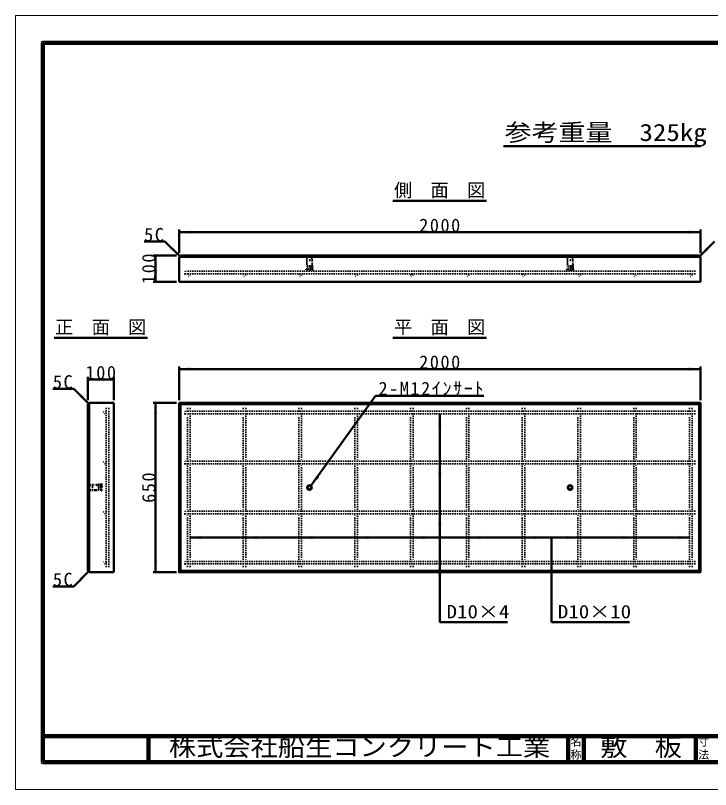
# Model space of a CAD drawing. Units: millimetres, scale not verified. Extents: x -2102 to 2102, y -1485 to 1485.
# Drawn here: x -2102 to 564, y -1485 to 1485 of the extents above; entities that cross this region are included whole.
import ezdxf
from ezdxf.enums import TextEntityAlignment as Align

# ---------------------------------------------------------------- set-up
doc = ezdxf.new("R2010")
doc.units = ezdxf.units.MM
doc.header["$LTSCALE"] = 5
doc.linetypes.add('DOTTED', pattern=[1.75, 0.25, -1.5])
doc.layers.add('0-0_V-nasSTD', color=7, linetype='DOTTED', lineweight=35)
doc.layers.add('0-1_0', color=7, linetype='Continuous', lineweight=50)
doc.styles.add('ＭＳ ゴシック', font='')
doc.styles.get('ＭＳ ゴシック').set_extended_font_data('MS Gothic')

msp = doc.modelspace()

# ---------------------------------------------------------------- linework, layer by layer
at = {"layer": '0-0_V-nasSTD', "linetype": 'Continuous', "lineweight": 100}
for p, q in [((-1997.5, 1380), (-1997.5, -1380)), ((-1592.5, -1280), (-1592.5, -1380)), ((17.5, -1280), (17.5, -1380)), ((77.5, -1280), (77.5, -1380)), ((507.5, -1280), (507.5, -1380)), ((-1997.5, -1380), (1997.5, -1380))]:
    msp.add_line(p, q, dxfattribs=at)
at = {"layer": '0-0_V-nasSTD', "linetype": 'Continuous', "lineweight": 50}
for p, q in [((-1475, 663.5), (-1475, 573.5)), ((525, 653.5), (-1475, 653.5)), ((525, 663.5), (525, 573.5)), ((-1529.069, 617.569), (-1609.069, 617.569)), ((-1472.5, 561), (-1529.069, 617.569)), ((522.5, 561), (579.069, 617.569)), ((-1485, 563.5), (-1575, 563.5)), ((-1565, 563.5), (-1565, 463.5)), ((-1470, 563.5), (-1475, 558.5)), ((-1475, 558.5), (-1475, 463.5)), ((525, 558.5), (-1475, 558.5)), ((520, 563.5), (-1470, 563.5)), ((520, 563.5), (525, 558.5)), ((525, 463.5), (525, 558.5)), ((-1485, 463.5), (-1575, 463.5)), ((-1475, 463.5), (525, 463.5)), ((-1475, 138.5), (-1475, 8.5)), ((525, 128.5), (-1475, 128.5)), ((525, 138.5), (525, 8.5)), ((-1825, 98.5), (-1825, 8.5)), ((-1725, 98.5), (-1725, 8.5)), ((-1725, 88.5), (-1825, 88.5)), ((-1879.069, 52.569), (-1959.069, 52.569)), ((-1822.5, -4), (-1879.069, 52.569)), ((-969.751, -319.227), (-721.022, 25.451)), ((-306.022, 25.451), (-721.022, 25.451)), ((-1825, -6.5), (-1820, -1.5)), ((-1825, -6.5), (-1825, -646.5)), ((-1725, -1.5), (-1820, -1.5)), ((-1820, -651.5), (-1820, -1.5)), ((-1725, -1.5), (-1725, -651.5)), ((-1485, -1.5), (-1575, -1.5)), ((-1565, -1.5), (-1565, -651.5)), ((-1470, -6.5), (-1475, -1.5)), ((520, -6.5), (-1470, -6.5)), ((-1470, -646.5), (-1470, -6.5)), ((520, -6.5), (525, -1.5)), ((520, -646.5), (520, -6.5)), ((-475, -43.5), (-475, -843.5)), ((483, -518.5), (-1433, -518.5)), ((-47, -518.5), (-47, -843.5)), ((-1822.5, -649), (-1879.069, -705.569)), ((-1825, -646.5), (-1820, -651.5)), ((-1820, -651.5), (-1725, -651.5)), ((-1485, -651.5), (-1575, -651.5)), ((-1470, -646.5), (-1475, -651.5)), ((520, -646.5), (-1470, -646.5)), ((520, -646.5), (525, -651.5)), ((-1879.069, -705.569), (-1959.069, -705.569)), ((-475, -843.5), (-215, -843.5)), ((-47, -843.5), (253, -843.5))]:
    msp.add_line(p, q, dxfattribs=at)
at = {"layer": '0-0_V-nasSTD', "lineweight": 50}
for p, q in [((-984, 563.5), (-985, 546)), ((-965, 546), (-985, 546)), ((-985, 546), (-985, 521.5)), ((-966, 563.5), (-984, 563.5)), ((-965, 546), (-966, 563.5)), ((-965, 521.5), (-965, 546)), ((16, 563.5), (15, 546)), ((35, 546), (15, 546)), ((15, 546), (15, 521.5)), ((34, 563.5), (16, 563.5)), ((35, 546), (34, 563.5)), ((35, 521.5), (35, 546)), ((-987, 510), (-987, 513)), ((-985, 530.5), (-986.5, 521.5)), ((-963.5, 521.5), (-986.5, 521.5)), ((-963.5, 513.5), (-986.5, 513.5)), ((-963.5, 509.5), (-986.5, 509.5)), ((-966, 522.5), (-984, 522.5)), ((-984, 521.5), (-984, 522.5)), ((-983.25, 513.5), (-983.25, 521.5)), ((-966.75, 513.5), (-966.75, 521.5)), ((-966, 521.5), (-966, 522.5)), ((-965, 530.5), (-963.5, 521.5)), ((-963, 510), (-963, 513)), ((13, 510), (13, 513)), ((15, 530.5), (13.5, 521.5)), ((36.5, 521.5), (13.5, 521.5)), ((36.5, 513.5), (13.5, 513.5)), ((36.5, 509.5), (13.5, 509.5)), ((34, 522.5), (16, 522.5)), ((16, 521.5), (16, 522.5)), ((16.75, 513.5), (16.75, 521.5)), ((33.25, 513.5), (33.25, 521.5)), ((34, 521.5), (34, 522.5)), ((35, 530.5), (36.5, 521.5)), ((37, 510), (37, 513)), ((-1807.5, -316.5), (-1825, -317.5)), ((-1825, -317.5), (-1825, -335.5)), ((-1807.5, -316.5), (-1807.5, -336.5)), ((-1783, -316.5), (-1807.5, -316.5)), ((-1792, -316.5), (-1783, -315)), ((-1784, -317.5), (-1784, -335.5)), ((-1783, -317.5), (-1784, -317.5)), ((-1783, -315), (-1783, -338)), ((-1775, -318.25), (-1783, -318.25)), ((-1775, -315), (-1775, -338)), ((-1771.5, -314.5), (-1774.5, -314.5)), ((-1771, -315), (-1771, -338)), ((-1825, -335.5), (-1807.5, -336.5)), ((-1807.5, -336.5), (-1783, -336.5)), ((-1792, -336.5), (-1783, -338)), ((-1783, -335.5), (-1784, -335.5)), ((-1775, -334.75), (-1783, -334.75)), ((-1771.5, -338.5), (-1774.5, -338.5))]:
    msp.add_line(p, q, dxfattribs=at)
at = {"layer": '0-0_V-nasSTD'}
for p, q in [((-1453, 493.5), (-1453, 503.5)), ((503, 503.5), (-1453, 503.5)), ((503, 493.5), (-1453, 493.5)), ((503, 493.5), (503, 503.5)), ((-1443, -23.5), (-1433, -23.5)), ((-1443, -33.5), (-1443, -23.5)), ((-1433, -23.5), (-1433, -33.5)), ((-1229, -23.5), (-1219, -23.5)), ((-1229, -33.5), (-1229, -23.5)), ((-1219, -23.5), (-1219, -33.5)), ((-1015, -23.5), (-1005, -23.5)), ((-1015, -33.5), (-1015, -23.5)), ((-1005, -23.5), (-1005, -33.5)), ((-801, -23.5), (-791, -23.5)), ((-801, -33.5), (-801, -23.5)), ((-791, -23.5), (-791, -33.5)), ((-587, -23.5), (-577, -23.5)), ((-587, -33.5), (-587, -23.5)), ((-577, -23.5), (-577, -33.5)), ((-373, -23.5), (-363, -23.5)), ((-373, -33.5), (-373, -23.5)), ((-363, -23.5), (-363, -33.5)), ((-159, -23.5), (-149, -23.5)), ((-159, -33.5), (-159, -23.5)), ((-149, -23.5), (-149, -33.5)), ((55, -23.5), (65, -23.5)), ((55, -33.5), (55, -23.5)), ((65, -23.5), (65, -33.5)), ((269, -23.5), (279, -23.5)), ((269, -33.5), (269, -23.5)), ((279, -23.5), (279, -33.5)), ((483, -23.5), (493, -23.5)), ((483, -33.5), (483, -23.5)), ((493, -23.5), (493, -33.5)), ((-1453, -43.5), (-1453, -33.5)), ((503, -33.5), (-1453, -33.5)), ((503, -43.5), (-1453, -43.5)), ((-1443, -225.5), (-1443, -43.5)), ((-1433, -43.5), (-1433, -225.5)), ((-1229, -225.5), (-1229, -43.5)), ((-1219, -43.5), (-1219, -225.5)), ((-1015, -225.5), (-1015, -43.5)), ((-1005, -43.5), (-1005, -225.5)), ((-801, -225.5), (-801, -43.5)), ((-791, -43.5), (-791, -225.5)), ((-587, -225.5), (-587, -43.5)), ((-577, -43.5), (-577, -225.5)), ((-373, -225.5), (-373, -43.5)), ((-363, -43.5), (-363, -225.5)), ((-159, -225.5), (-159, -43.5)), ((-149, -43.5), (-149, -225.5)), ((55, -225.5), (55, -43.5)), ((65, -43.5), (65, -225.5)), ((269, -225.5), (269, -43.5)), ((279, -43.5), (279, -225.5)), ((483, -225.5), (483, -43.5)), ((493, -43.5), (493, -225.5)), ((503, -43.5), (503, -33.5)), ((-1453, -235.5), (-1453, -225.5)), ((503, -225.5), (-1453, -225.5)), ((503, -235.5), (-1453, -235.5)), ((-1443, -235.5), (-1443, -417.5)), ((-1433, -417.5), (-1433, -235.5)), ((-1229, -235.5), (-1229, -417.5)), ((-1219, -417.5), (-1219, -235.5)), ((-1015, -235.5), (-1015, -417.5)), ((-1005, -417.5), (-1005, -235.5)), ((-801, -235.5), (-801, -417.5)), ((-791, -417.5), (-791, -235.5)), ((-587, -235.5), (-587, -417.5)), ((-577, -417.5), (-577, -235.5)), ((-373, -235.5), (-373, -417.5)), ((-363, -417.5), (-363, -235.5)), ((-159, -235.5), (-159, -417.5)), ((-149, -417.5), (-149, -235.5)), ((55, -235.5), (55, -417.5)), ((65, -417.5), (65, -235.5)), ((269, -235.5), (269, -417.5)), ((279, -417.5), (279, -235.5)), ((483, -235.5), (483, -417.5)), ((493, -417.5), (493, -235.5)), ((503, -235.5), (503, -225.5)), ((-1453, -427.5), (-1453, -417.5)), ((503, -417.5), (-1453, -417.5)), ((503, -427.5), (-1453, -427.5)), ((-1443, -609.5), (-1443, -427.5)), ((-1433, -427.5), (-1433, -609.5)), ((-1229, -609.5), (-1229, -427.5)), ((-1219, -427.5), (-1219, -609.5)), ((-1015, -609.5), (-1015, -427.5)), ((-1005, -427.5), (-1005, -609.5)), ((-801, -609.5), (-801, -427.5)), ((-791, -427.5), (-791, -609.5)), ((-587, -609.5), (-587, -427.5)), ((-577, -427.5), (-577, -609.5)), ((-373, -609.5), (-373, -427.5)), ((-363, -427.5), (-363, -609.5)), ((-159, -609.5), (-159, -427.5)), ((-149, -427.5), (-149, -609.5)), ((55, -609.5), (55, -427.5)), ((65, -427.5), (65, -609.5)), ((269, -609.5), (269, -427.5)), ((279, -427.5), (279, -609.5)), ((483, -609.5), (483, -427.5)), ((493, -427.5), (493, -609.5)), ((503, -427.5), (503, -417.5)), ((-1453, -619.5), (-1453, -609.5)), ((503, -609.5), (-1453, -609.5)), ((503, -619.5), (-1453, -619.5)), ((-1443, -629.5), (-1443, -619.5)), ((-1229, -629.5), (-1229, -619.5)), ((-1015, -629.5), (-1015, -619.5)), ((-801, -629.5), (-801, -619.5)), ((-587, -629.5), (-587, -619.5)), ((-373, -629.5), (-373, -619.5)), ((-159, -629.5), (-159, -619.5)), ((55, -629.5), (55, -619.5)), ((269, -629.5), (269, -619.5)), ((483, -629.5), (483, -619.5)), ((503, -619.5), (503, -609.5))]:
    msp.add_line(p, q, dxfattribs=at)
at = {"layer": '0-0_V-nasSTD', "linetype": 'Continuous', "lineweight": 18}
for points in [[(-2102.5, -1485), (-2102.5, 1485), (2102.5, 1485), (2102.5, -1485)], [(-2002.5, -1385), (-2002.5, 1385), (2002.5, 1385), (2002.5, -1385)]]:
    msp.add_lwpolyline(points, close=True, dxfattribs=at)
at = {"layer": '0-0_V-nasSTD', "linetype": 'Continuous', "lineweight": 100}
msp.add_lwpolyline([(1997.5, -1380), (1997.5, 1380), (-1997.5, 1380)], dxfattribs=at)
at = {"layer": '0-0_V-nasSTD'}
msp.add_lwpolyline([(-1755, -23.5), (-1755, -629.5), (-1745, -629.5), (-1745, -23.5)], close=True, dxfattribs=at)
at = {"layer": '0-0_V-nasSTD', "linetype": 'Continuous', "lineweight": 50}
msp.add_lwpolyline([(-1475, -1.5), (-1475, -651.5), (525, -651.5), (525, -1.5)], close=True, dxfattribs=at)
at = {"layer": '0-0_V-nasSTD'}
for points in [[(-1443, -629.5), (-1433, -629.5), (-1433, -619.5)], [(-1229, -629.5), (-1219, -629.5), (-1219, -619.5)], [(-1015, -629.5), (-1005, -629.5), (-1005, -619.5)], [(-801, -629.5), (-791, -629.5), (-791, -619.5)], [(-587, -629.5), (-577, -629.5), (-577, -619.5)], [(-373, -629.5), (-363, -629.5), (-363, -619.5)], [(-159, -629.5), (-149, -629.5), (-149, -619.5)], [(55, -629.5), (65, -629.5), (65, -619.5)], [(269, -629.5), (279, -629.5), (279, -619.5)], [(483, -629.5), (493, -629.5), (493, -619.5)]]:
    msp.add_lwpolyline(points, dxfattribs=at)
for centre in [(-1438, 488.5), (-1224, 488.5), (-1010, 488.5), (-796, 488.5), (-582, 488.5), (-368, 488.5), (-154, 488.5), (60, 488.5), (274, 488.5), (488, 488.5), (-1760, -38.5), (-1760, -230.5), (-1760, -422.5), (-1760, -614.5)]:
    msp.add_circle(centre, 5, dxfattribs=at)
at = {"layer": '0-0_V-nasSTD', "linetype": 'Continuous', "lineweight": 50}
for centre, radius in [((-975, -326.5), 9), ((-975, -326.5), 7.25), ((25, -326.5), 9), ((25, -326.5), 7.25)]:
    msp.add_circle(centre, radius, dxfattribs=at)
at = {"layer": '0-0_V-nasSTD', "lineweight": 50}
for centre, radius, start, end in [((-986.5, 513), 0.5, 90, 180), ((-986.5, 510), 0.5, 180, 270), ((-1026.4, 515.9), 43.899, 8.64693, 19.42556), ((-984.526, 511.5), 2.026, 279.27093, 80.72907), ((-977.474, 511.5), 2.026, 99.27093, 260.72907), ((-972.526, 511.5), 2.026, 279.27093, 80.72907), ((-965.474, 511.5), 2.026, 99.27093, 260.72907), ((-923.6, 515.9), 43.899, 160.57444, 171.35307), ((-963.5, 513), 0.5, 0, 90), ((-963.5, 510), 0.5, 270, 0), ((13.5, 513), 0.5, 90, 180), ((13.5, 510), 0.5, 180, 270), ((-26.4, 515.9), 43.899, 8.64693, 19.42556), ((15.474, 511.5), 2.026, 279.27093, 80.72907), ((22.526, 511.5), 2.026, 99.27093, 260.72907), ((27.474, 511.5), 2.026, 279.27093, 80.72907), ((34.526, 511.5), 2.026, 99.27093, 260.72907), ((76.4, 515.9), 43.899, 160.57444, 171.35307), ((36.5, 513), 0.5, 0, 90), ((36.5, 510), 0.5, 270, 0), ((-1777.4, -275.1), 43.899, 250.57444, 261.35307), ((-1774.5, -315), 0.5, 90, 180), ((-1773, -316.974), 2.026, 189.27093, 350.72907), ((-1773, -324.026), 2.026, 9.27093, 170.72907), ((-1771.5, -315), 0.5, 0, 90), ((-1777.4, -377.9), 43.899, 98.64693, 109.42556), ((-1773, -328.974), 2.026, 189.27093, 350.72907), ((-1773, -336.026), 2.026, 9.27093, 170.72907), ((-1774.5, -338), 0.5, 180, 270), ((-1771.5, -338), 0.5, 270, 0)]:
    msp.add_arc(centre, radius, start, end, dxfattribs=at)
at = {"layer": '0-0_V-nasSTD'}
for points in [[(-1475, 653.5), (-1430, 646), (-1430, 661)], [(480, 646), (480, 661), (525, 653.5)], [(-1509.623, 587.517), (-1499.017, 598.123), (-1472.5, 561)], [(522.5, 561), (549.017, 598.123), (559.623, 587.517)], [(-1572.5, 518.5), (-1565, 563.5), (-1557.5, 518.5)], [(-1572.5, 508.5), (-1565, 463.5), (-1557.5, 508.5)], [(-1475, 128.5), (-1430, 121), (-1430, 136)], [(480, 121), (480, 136), (525, 128.5)], [(-1825, 88.5), (-1780, 81), (-1780, 96)], [(-1770, 81), (-1770, 96), (-1725, 88.5)], [(-1859.623, 22.517), (-1849.017, 33.123), (-1822.5, -4)], [(-1572.5, -46.5), (-1565, -1.5), (-1557.5, -46.5)], [(-482.5, -88.5), (-475, -43.5), (-467.5, -88.5)], [(-482.5, -280.5), (-475, -235.5), (-467.5, -280.5)], [(-969.751, -319.227), (-949.5, -278.347), (-943.418, -282.736)], [(-969.751, -319.227), (-943.418, -282.736), (-937.337, -287.125)], [(-482.5, -472.5), (-475, -427.5), (-467.5, -472.5)], [(-1433, -518.5), (-1388, -526), (-1388, -511)], [(-1219, -518.5), (-1174, -526), (-1174, -511)], [(-1005, -518.5), (-960, -526), (-960, -511)], [(-791, -518.5), (-746, -526), (-746, -511)], [(-577, -518.5), (-532, -526), (-532, -511)], [(-363, -518.5), (-318, -526), (-318, -511)], [(-149, -518.5), (-104, -526), (-104, -511)], [(10, -526), (10, -511), (55, -518.5)], [(224, -526), (224, -511), (269, -518.5)], [(438, -526), (438, -511), (483, -518.5)], [(-1572.5, -606.5), (-1565, -651.5), (-1557.5, -606.5)], [(-482.5, -664.5), (-475, -619.5), (-467.5, -664.5)], [(-1859.623, -675.517), (-1849.017, -686.123), (-1822.5, -649)]]:
    msp.add_solid(points, dxfattribs=at)
at = {"layer": '0-1_0'}
for p, q in [((-230.5, 983.5), (525, 983.5)), ((-654.5, 773.5), (-295.5, 773.5)), ((-1954.5, 248.5), (-1595.5, 248.5)), ((-654.5, 248.5), (-295.5, 248.5))]:
    msp.add_line(p, q, dxfattribs=at)
at = {"layer": '0-1_0', "lineweight": 100}
msp.add_line((-1997.5, -1280), (1997.5, -1280), dxfattribs=at)

# ---------------------------------------------------------------- texts
at = {"layer": '0-0_V-nasSTD', "style": 'ＭＳ ゴシック'}
for s, height, width, p in [('参考重量\u3000325kg', 65.98, 1.15, (-226.5, 983.5)), ('D10×4', 51.32, 1.15, (-449, -843.5)), ('D10×10', 51.32, 1.15, (-22, -843.5)), ('株式会社船生コンクリート工業', 69.65, 1.1, (-1514.221, -1377.45)), ('敷\u3000板', 69.65, 1.1, (140.5, -1377.53))]:
    msp.add_text(s, height=height, dxfattribs=dict(at, width=width)).set_placement(p, align=Align.BOTTOM_LEFT)
for s, height, p in [('側\u3000面\u3000図', 51.32, (-650.5, 773.5)), ('正\u3000面\u3000図', 51.32, (-1950.5, 248.5)), ('平\u3000面\u3000図', 51.32, (-650.5, 248.5)), ('名', 30.79, (26.482, -1326.001)), ('寸', 30.79, (516.482, -1326.001)), ('称', 30.79, (26.476, -1375.99)), ('法', 30.79, (516.476, -1375.99))]:
    msp.add_text(s, height=height, dxfattribs=at).set_placement(p, align=Align.BOTTOM_LEFT)
at = {"layer": '0-0_V-nasSTD', "char_height": 51.32, "attachment_point": 7, "style": 'ＭＳ ゴシック'}
for s, insert in [('\\T1.17;2000', (-554, 653.5)), ('\\T1.17;5C', (-1609.069, 617.569)), ('\\T1.17;2000', (-554, 128.5)), ('\\T1.17;100', (-1833.5, 88.5)), ('\\T1.17;5C', (-1959.069, 52.569)), ('\\T1.17;2-M12ｲﾝｻｰﾄ', (-710.022, 25.451)), ('\\T1.17;5C', (-1959.069, -705.569))]:
    msp.add_mtext(s, dxfattribs=dict(at, insert=insert))
at = {"layer": '0-0_V-nasSTD', "char_height": 51.32, "attachment_point": 7, "rotation": 90, "style": 'ＭＳ ゴシック'}
for s, insert in [('\\T1.17;100', (-1565, 455)), ('\\T1.17;650', (-1565, -385))]:
    msp.add_mtext(s, dxfattribs=dict(at, insert=insert))

doc.saveas('drawing.dxf')
